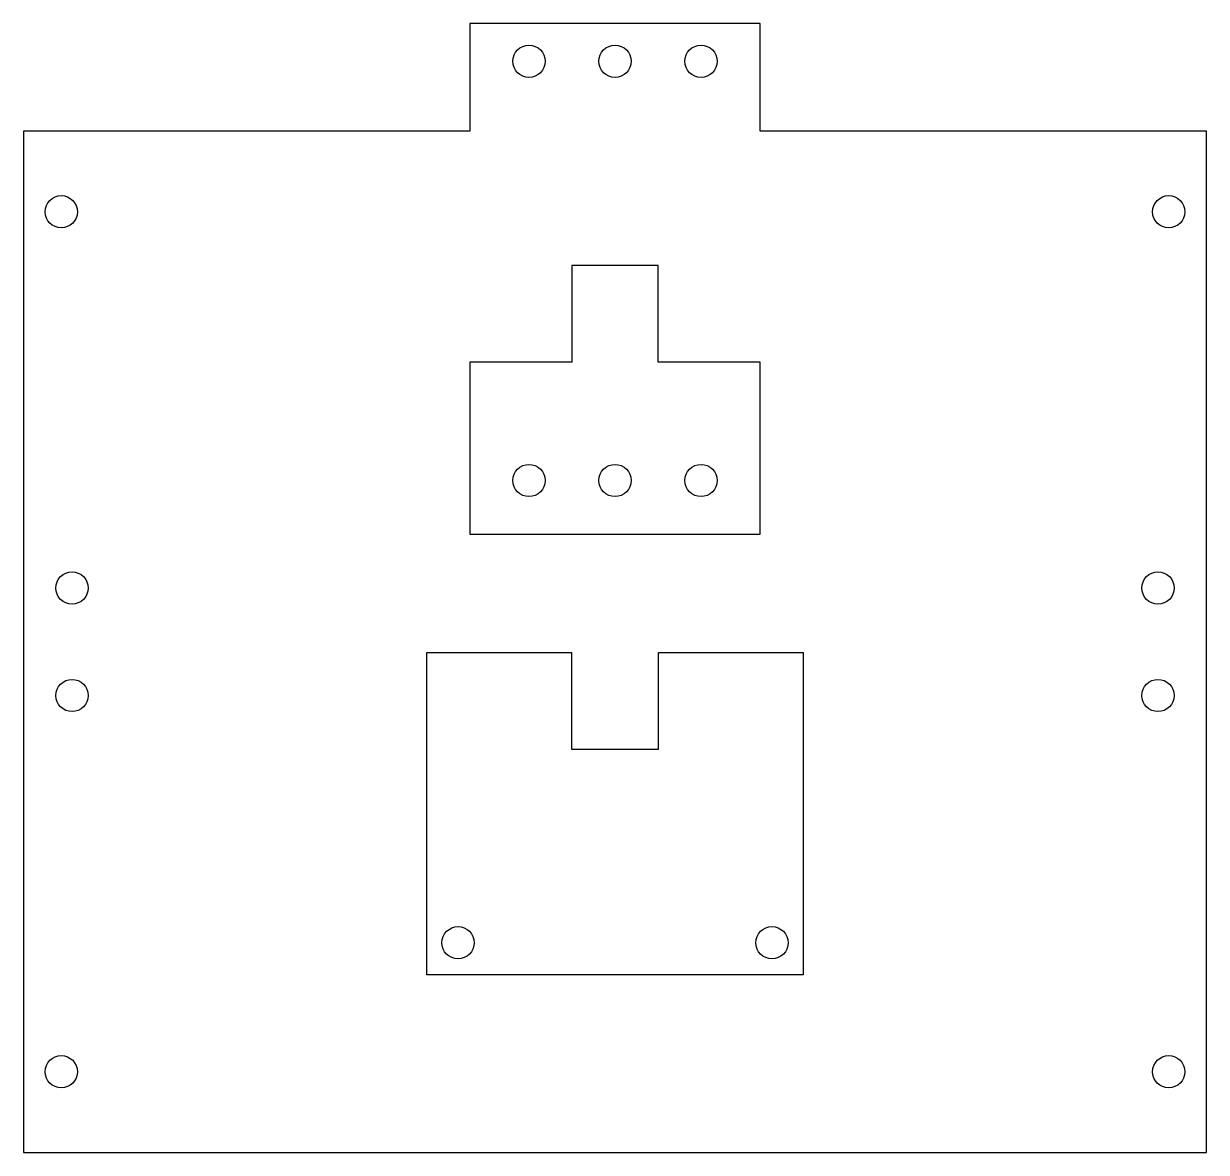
# Model space of a CAD drawing. Header units: millimetres. Extents: x -55 to 55, y -48 to 58.
import ezdxf

# ---------------------------------------------------------------- set-up
doc = ezdxf.new("R2010")
doc.units = ezdxf.units.MM

msp = doc.modelspace()

# ---------------------------------------------------------------- linework, layer by layer
for points in [[(-55, 47.5), (-55, -47.5), (55, -47.5), (55, 47.5), (13.5, 47.5), (13.5, 57.5), (-13.5, 57.5), (-13.5, 47.5)], [(-13.5, 26), (-13.5, 10), (13.5, 10), (13.5, 26), (4, 26), (4, 35), (-4, 35), (-4, 26)], [(-17.5, -1), (-4.05, -1), (-4.05, -10), (4.05, -10), (4.05, -1), (17.5, -1), (17.5, -31), (-17.5, -31)]]:
    msp.add_lwpolyline(points, close=True)
for centre in [(-8, 54), (0, 54), (8, 54), (-51.5, 40), (51.5, 40), (-8, 15), (0, 15), (8, 15), (-50.5, 5), (50.5, 5), (-50.5, -5), (50.5, -5), (-14.6, -28), (14.6, -28), (-51.5, -40), (51.5, -40)]:
    msp.add_circle(centre, 1.5)

doc.saveas('drawing.dxf')
